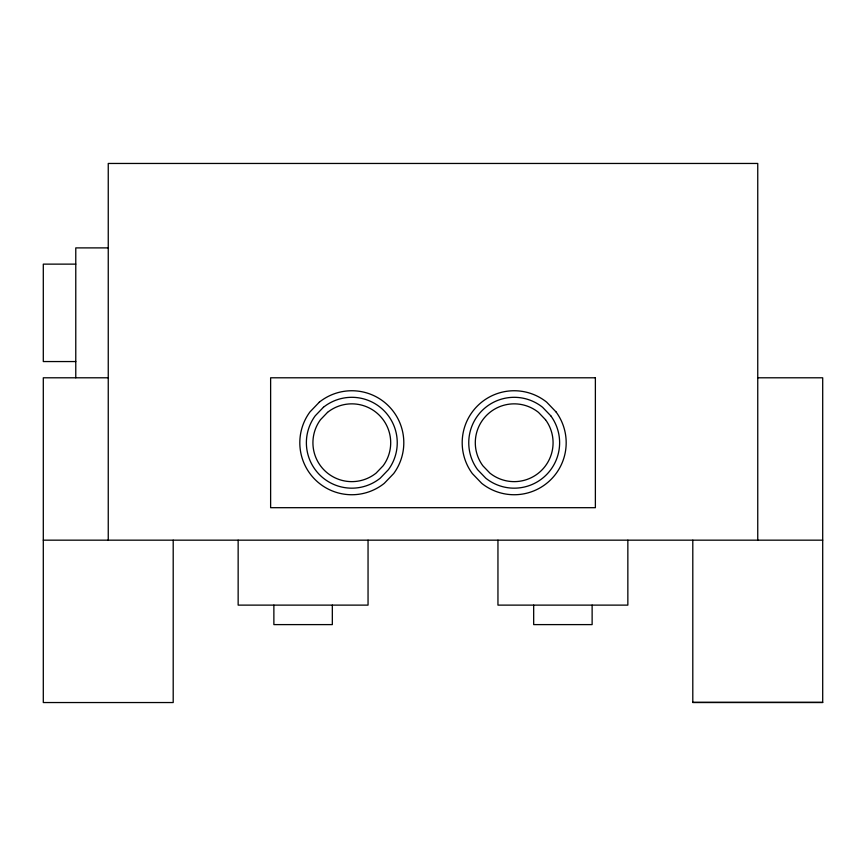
<?xml version="1.0" encoding="UTF-8"?>
<svg xmlns="http://www.w3.org/2000/svg" width="866" height="866" viewBox="0 0 866 866"><rect width="100%" height="100%" fill="white"/><g stroke="black" fill="none" stroke-linecap="round" stroke-linejoin="round"><path stroke-width="1.3" d="M108.25 247.893L75.775 247.893L75.775 377.793M75.775 264.13L43.3 264.13L43.3 361.555L75.775 361.555M108.25 377.793L43.3 377.793L43.3 702.543L173.2 702.543L173.2 540.168M757.75 377.793L822.7 377.793L822.7 702.543L692.8 702.543L692.8 540.168M43.3 540.168L822.7 540.168M692.8 702.326L822.7 702.326M757.75 540.168L757.75 163.458L108.25 163.458L108.25 540.168M627.85 540.168L627.85 605.118L497.95 605.118L497.95 540.168M592.128 605.118L592.128 624.602L533.673 624.602L533.673 605.118M368.05 540.168L368.05 605.118L238.15 605.118L238.15 540.168M332.327 605.118L332.327 624.602L273.873 624.602L273.873 605.118M319.337 402.149L309.941 411.935A51.982 51.982 0 0 0 384.288 483.336L393.684 473.55A51.982 51.982 0 0 0 319.337 402.149M323.429 407.269L315.213 415.821A45.433 45.433 0 0 0 380.196 478.216L388.412 469.664A45.433 45.433 0 0 0 323.429 407.269M327.521 412.378L320.496 419.696A38.883 38.883 0 0 0 376.104 473.107L383.129 465.789A38.883 38.883 0 0 0 327.521 412.378M595.375 377.793L270.625 377.793L270.625 507.692L595.375 507.692L595.375 377.793M556.059 411.935L546.663 402.149A51.982 51.982 0 0 0 472.316 473.55L481.713 483.336A51.982 51.982 0 0 0 556.059 411.935M550.787 415.821L542.571 407.269A45.433 45.433 0 0 0 477.588 469.664L485.804 478.216A45.433 45.433 0 0 0 550.787 415.821M545.504 419.696L538.479 412.378A38.883 38.883 0 0 0 482.871 465.789L489.896 473.107A38.883 38.883 0 0 0 545.504 419.696"/></g></svg>
